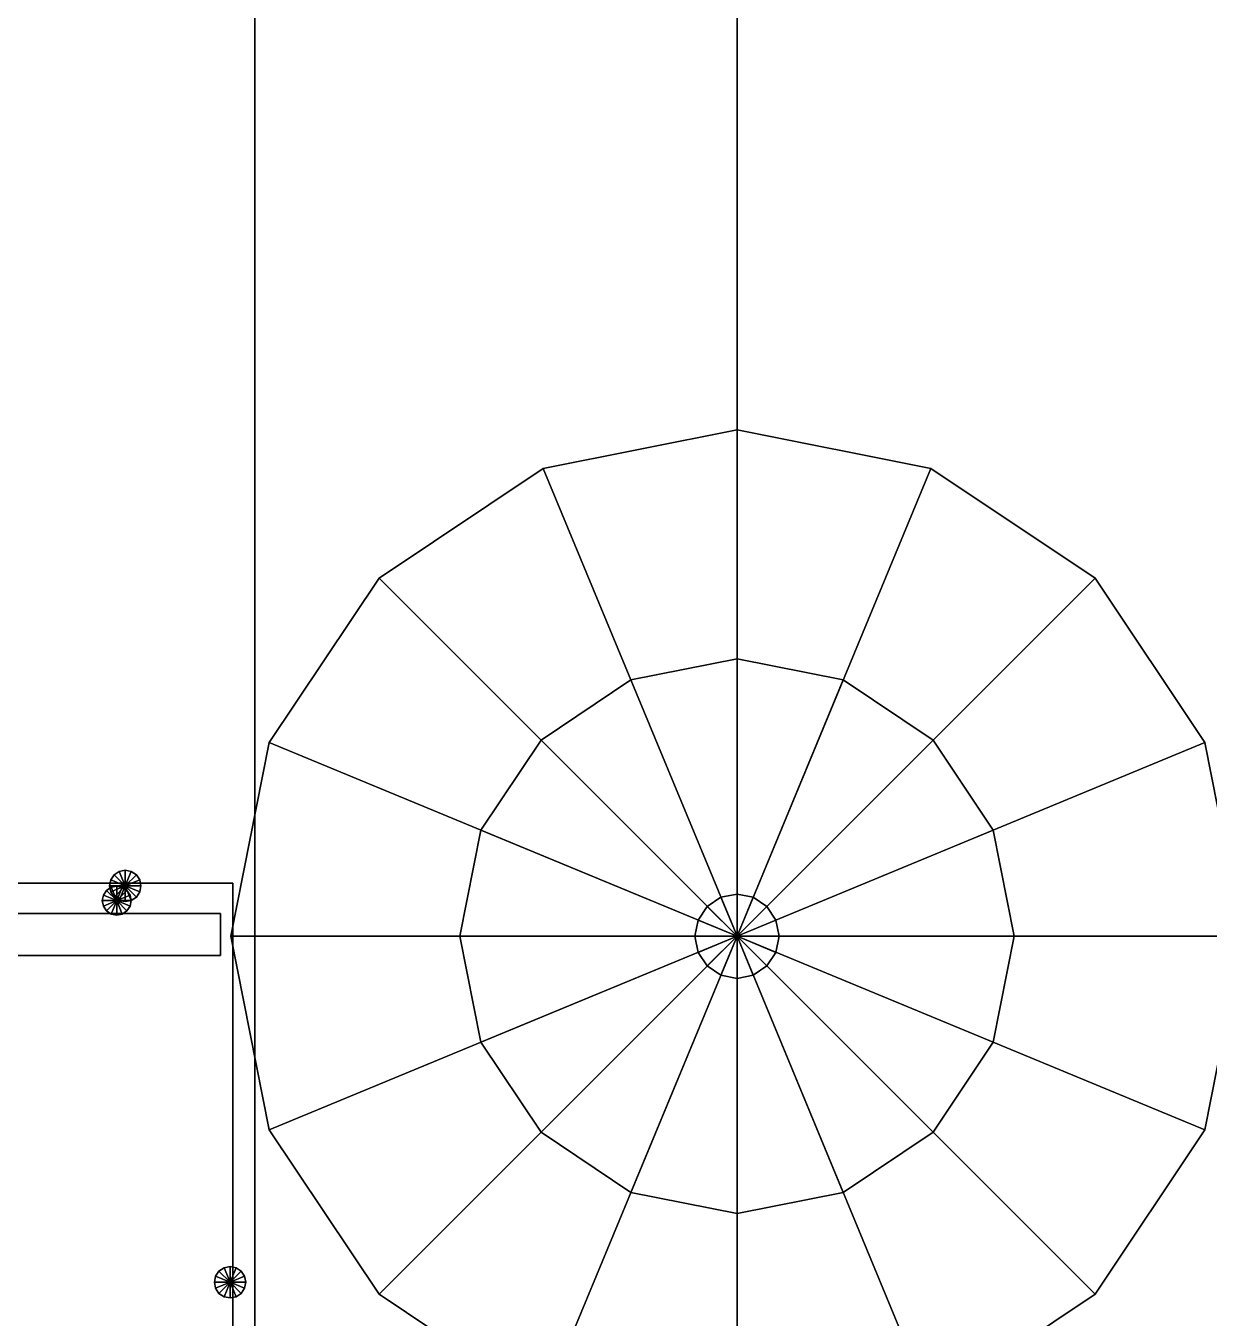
# Model space of a CAD drawing. Header units: millimetres. Extents: x -8000 to 18500, y -500 to 32500.
# Drawn here: x 4610 to 5592, y 2783 to 3855 of the extents above; entities that cross this region are included whole.
import ezdxf

# ---------------------------------------------------------------- set-up
doc = ezdxf.new("R2010")
doc.units = ezdxf.units.MM
for name, color, linetype in [('3D-COLUMNS', 7, 'Continuous'), ('3D-FINISH', 7, 'Continuous'), ('3D-FURNITURE', 7, 'Continuous'), ('3D-ROOF', 7, 'Continuous'), ('3D-SLABS', 7, 'Continuous')]:
    doc.layers.add(name, color=color, linetype=linetype)

msp = doc.modelspace()

# ---------------------------------------------------------------- linework, layer by layer
at = {"layer": '3D-COLUMNS', "color": 7}
for points in [[(4800, 0, 3600), (4800, 10000, 3600), (5200, 10000, 3600), (5200, 0, 3600)], [(4800, 0, 3600), (4800, 0, 3800), (4800, 10000, 3800), (4800, 10000, 3600)], [(4800, 0, 3800), (5200, 0, 3800), (5200, 10000, 3800), (4800, 10000, 3800)], [(5200, 0, 3600), (5200, 10000, 3600), (5200, 10000, 3800), (5200, 0, 3800)]]:
    msp.add_3dface(points, dxfattribs=at)
at = {"layer": '3D-FINISH', "color": 7}
for points in [[(200, 200, 590), (200, 9800, 590), (9800, 9800, 590), (9800, 200, 590)], [(200, 200, 600), (9800, 200, 600), (9800, 9800, 600), (200, 9800, 600)], [(200, 200, 3990), (200, 9800, 3990), (9800, 9800, 3990), (9800, 200, 3990)], [(200, 200, 4000), (9800, 200, 4000), (9800, 9800, 4000), (200, 9800, 4000)]]:
    msp.add_3dface(points, dxfattribs=at)
at = {"layer": '3D-FURNITURE', "color": 7}
for points in [[(5200, 3520, 1298), (5039.3, 3488, 1298), (5039.3, 3488, 1330), (5200, 3520, 1330)], [(5200, 3100, 1330), (5200, 3520, 1330), (5039.3, 3488, 1330), (5200, 3100, 1330)], [(5200, 3100, 1298), (5039.3, 3488, 1298), (5200, 3520, 1298), (5200, 3100, 1298)], [(5360.7, 3488, 1298), (5200, 3520, 1298), (5200, 3520, 1330), (5360.7, 3488, 1330)], [(5200, 3100, 1330), (5360.7, 3488, 1330), (5200, 3520, 1330), (5200, 3100, 1330)], [(5200, 3100, 1298), (5200, 3520, 1298), (5360.7, 3488, 1298), (5200, 3100, 1298)], [(5039.3, 3488, 1298), (4903, 3397, 1298), (4903, 3397, 1330), (5039.3, 3488, 1330)], [(5200, 3100, 1330), (5039.3, 3488, 1330), (4903, 3397, 1330), (5200, 3100, 1330)], [(5200, 3100, 1298), (4903, 3397, 1298), (5039.3, 3488, 1298), (5200, 3100, 1298)], [(5200, 3100, 1330), (5497, 3397, 1330), (5360.7, 3488, 1330), (5200, 3100, 1330)], [(5200, 3100, 1298), (5360.7, 3488, 1298), (5497, 3397, 1298), (5200, 3100, 1298)], [(5497, 3397, 1298), (5360.7, 3488, 1298), (5360.7, 3488, 1330), (5497, 3397, 1330)], [(4903, 3397, 1298), (4812, 3260.7, 1298), (4812, 3260.7, 1330), (4903, 3397, 1330)], [(5200, 3100, 1330), (4903, 3397, 1330), (4812, 3260.7, 1330), (5200, 3100, 1330)], [(5200, 3100, 1298), (4812, 3260.7, 1298), (4903, 3397, 1298), (5200, 3100, 1298)], [(5200, 3100, 1330), (5588, 3260.7, 1330), (5497, 3397, 1330), (5200, 3100, 1330)], [(5200, 3100, 1298), (5497, 3397, 1298), (5588, 3260.7, 1298), (5200, 3100, 1298)], [(5588, 3260.7, 1298), (5497, 3397, 1298), (5497, 3397, 1330), (5588, 3260.7, 1330)], [(5200, 3330, 600), (5112, 3312.5, 600), (5112, 3312.5, 618), (5200, 3330, 618)], [(5200, 3100, 618), (5200, 3330, 618), (5112, 3312.5, 618), (5200, 3100, 618)], [(5200, 3100, 600), (5112, 3312.5, 600), (5200, 3330, 600), (5200, 3100, 600)], [(5288, 3312.5, 600), (5200, 3330, 600), (5200, 3330, 618), (5288, 3312.5, 618)], [(5200, 3100, 618), (5288, 3312.5, 618), (5200, 3330, 618), (5200, 3100, 618)], [(5200, 3100, 600), (5200, 3330, 600), (5288, 3312.5, 600), (5200, 3100, 600)], [(5112, 3312.5, 600), (5037.4, 3262.6, 600), (5037.4, 3262.6, 618), (5112, 3312.5, 618)], [(5200, 3100, 618), (5112, 3312.5, 618), (5037.4, 3262.6, 618), (5200, 3100, 618)], [(5200, 3100, 600), (5037.4, 3262.6, 600), (5112, 3312.5, 600), (5200, 3100, 600)], [(5200, 3100, 618), (5362.6, 3262.6, 618), (5288, 3312.5, 618), (5200, 3100, 618)], [(5200, 3100, 600), (5288, 3312.5, 600), (5362.6, 3262.6, 600), (5200, 3100, 600)], [(5362.6, 3262.6, 600), (5288, 3312.5, 600), (5288, 3312.5, 618), (5362.6, 3262.6, 618)], [(4812, 3260.7, 1298), (4780, 3100, 1298), (4780, 3100, 1330), (4812, 3260.7, 1330)], [(5200, 3100, 1330), (4812, 3260.7, 1330), (4780, 3100, 1330), (5200, 3100, 1330)], [(5200, 3100, 1298), (4780, 3100, 1298), (4812, 3260.7, 1298), (5200, 3100, 1298)], [(5037.4, 3262.6, 600), (4987.5, 3188, 600), (4987.5, 3188, 618), (5037.4, 3262.6, 618)], [(5200, 3100, 618), (5037.4, 3262.6, 618), (4987.5, 3188, 618), (5200, 3100, 618)], [(5200, 3100, 600), (4987.5, 3188, 600), (5037.4, 3262.6, 600), (5200, 3100, 600)], [(5200, 3100, 618), (5412.5, 3188, 618), (5362.6, 3262.6, 618), (5200, 3100, 618)], [(5200, 3100, 600), (5362.6, 3262.6, 600), (5412.5, 3188, 600), (5200, 3100, 600)], [(5200, 3100, 1330), (5620, 3100, 1330), (5588, 3260.7, 1330), (5200, 3100, 1330)], [(5200, 3100, 1298), (5588, 3260.7, 1298), (5620, 3100, 1298), (5200, 3100, 1298)], [(5412.5, 3188, 600), (5362.6, 3262.6, 600), (5362.6, 3262.6, 618), (5412.5, 3188, 618)], [(5620, 3100, 1298), (5588, 3260.7, 1298), (5588, 3260.7, 1330), (5620, 3100, 1330)], [(4987.5, 3188, 600), (4970, 3100, 600), (4970, 3100, 618), (4987.5, 3188, 618)], [(5200, 3100, 618), (4987.5, 3188, 618), (4970, 3100, 618), (5200, 3100, 618)], [(5200, 3100, 600), (4970, 3100, 600), (4987.5, 3188, 600), (5200, 3100, 600)], [(5200, 3100, 618), (5430, 3100, 618), (5412.5, 3188, 618), (5200, 3100, 618)], [(5200, 3100, 600), (5412.5, 3188, 600), (5430, 3100, 600), (5200, 3100, 600)], [(5430, 3100, 600), (5412.5, 3188, 600), (5412.5, 3188, 618), (5430, 3100, 618)], [(4687.5, 3153.7, 600), (4683.3, 3150.9, 600), (4683.3, 3150.9, 1030), (4687.5, 3153.7, 1030)], [(4692.5, 3141.7, 1030), (4687.5, 3153.7, 1030), (4683.3, 3150.9, 1030), (4692.5, 3141.7, 1030)], [(4692.5, 3141.7, 600), (4683.3, 3150.9, 600), (4687.5, 3153.7, 600), (4692.5, 3141.7, 600)], [(4692.5, 3154.7, 600), (4687.5, 3153.7, 600), (4687.5, 3153.7, 1030), (4692.5, 3154.7, 1030)], [(4692.5, 3141.7, 1030), (4692.5, 3154.7, 1030), (4687.5, 3153.7, 1030), (4692.5, 3141.7, 1030)], [(4692.5, 3141.7, 600), (4687.5, 3153.7, 600), (4692.5, 3154.7, 600), (4692.5, 3141.7, 600)], [(4697.5, 3153.7, 600), (4692.5, 3154.7, 600), (4692.5, 3154.7, 1030), (4697.5, 3153.7, 1030)], [(4692.5, 3141.7, 1030), (4697.5, 3153.7, 1030), (4692.5, 3154.7, 1030), (4692.5, 3141.7, 1030)], [(4692.5, 3141.7, 600), (4692.5, 3154.7, 600), (4697.5, 3153.7, 600), (4692.5, 3141.7, 600)], [(4692.5, 3141.7, 1030), (4701.7, 3150.9, 1030), (4697.5, 3153.7, 1030), (4692.5, 3141.7, 1030)], [(4692.5, 3141.7, 600), (4697.5, 3153.7, 600), (4701.7, 3150.9, 600), (4692.5, 3141.7, 600)], [(4701.7, 3150.9, 600), (4697.5, 3153.7, 600), (4697.5, 3153.7, 1030), (4701.7, 3150.9, 1030)], [(4361.6, 2723.9, 1010), (4361.6, 3143.9, 1010), (4781.6, 3143.9, 1010), (4781.6, 2723.9, 1010)], [(4361.6, 3143.9, 1010), (4361.6, 3143.9, 1050), (4781.6, 3143.9, 1050), (4781.6, 3143.9, 1010)], [(4361.6, 2723.9, 1050), (4781.6, 2723.9, 1050), (4781.6, 3143.9, 1050), (4361.6, 3143.9, 1050)], [(4680.8, 3140.6, 1030), (4676.9, 3138, 1030), (4676.9, 3138, 1380), (4680.8, 3140.6, 1380)], [(4685.4, 3129.5, 1380), (4680.8, 3140.6, 1380), (4676.9, 3138, 1380), (4685.4, 3129.5, 1380)], [(4685.4, 3129.5, 1030), (4676.9, 3138, 1030), (4680.8, 3140.6, 1030), (4685.4, 3129.5, 1030)], [(4680.5, 3146.7, 600), (4679.5, 3141.7, 600), (4679.5, 3141.7, 1030), (4680.5, 3146.7, 1030)], [(4692.5, 3141.7, 1030), (4680.5, 3146.7, 1030), (4679.5, 3141.7, 1030), (4692.5, 3141.7, 1030)], [(4692.5, 3141.7, 600), (4679.5, 3141.7, 600), (4680.5, 3146.7, 600), (4692.5, 3141.7, 600)], [(4679.5, 3141.7, 600), (4680.5, 3136.7, 600), (4680.5, 3136.7, 1030), (4679.5, 3141.7, 1030)], [(4692.5, 3141.7, 1030), (4679.5, 3141.7, 1030), (4680.5, 3136.7, 1030), (4692.5, 3141.7, 1030)], [(4692.5, 3141.7, 600), (4680.5, 3136.7, 600), (4679.5, 3141.7, 600), (4692.5, 3141.7, 600)], [(4683.3, 3150.9, 600), (4680.5, 3146.7, 600), (4680.5, 3146.7, 1030), (4683.3, 3150.9, 1030)], [(4692.5, 3141.7, 1030), (4683.3, 3150.9, 1030), (4680.5, 3146.7, 1030), (4692.5, 3141.7, 1030)], [(4692.5, 3141.7, 600), (4680.5, 3146.7, 600), (4683.3, 3150.9, 600), (4692.5, 3141.7, 600)], [(4692.5, 3141.7, 1030), (4680.5, 3136.7, 1030), (4683.3, 3132.5, 1030), (4692.5, 3141.7, 1030)], [(4692.5, 3141.7, 600), (4683.3, 3132.5, 600), (4680.5, 3136.7, 600), (4692.5, 3141.7, 600)], [(4685.4, 3141.5, 1030), (4680.8, 3140.6, 1030), (4680.8, 3140.6, 1380), (4685.4, 3141.5, 1380)], [(4685.4, 3129.5, 1380), (4685.4, 3141.5, 1380), (4680.8, 3140.6, 1380), (4685.4, 3129.5, 1380)], [(4685.4, 3129.5, 1030), (4680.8, 3140.6, 1030), (4685.4, 3141.5, 1030), (4685.4, 3129.5, 1030)], [(4692.5, 3141.7, 1030), (4683.3, 3132.5, 1030), (4687.5, 3129.7, 1030), (4692.5, 3141.7, 1030)], [(4692.5, 3141.7, 600), (4687.5, 3129.7, 600), (4683.3, 3132.5, 600), (4692.5, 3141.7, 600)], [(4690, 3140.6, 1030), (4685.4, 3141.5, 1030), (4685.4, 3141.5, 1380), (4690, 3140.6, 1380)], [(4685.4, 3129.5, 1380), (4690, 3140.6, 1380), (4685.4, 3141.5, 1380), (4685.4, 3129.5, 1380)], [(4685.4, 3129.5, 1030), (4685.4, 3141.5, 1030), (4690, 3140.6, 1030), (4685.4, 3129.5, 1030)], [(4685.4, 3129.5, 1380), (4693.9, 3138, 1380), (4690, 3140.6, 1380), (4685.4, 3129.5, 1380)], [(4685.4, 3129.5, 1030), (4690, 3140.6, 1030), (4693.9, 3138, 1030), (4685.4, 3129.5, 1030)], [(4692.5, 3141.7, 1030), (4687.5, 3129.7, 1030), (4692.5, 3128.7, 1030), (4692.5, 3141.7, 1030)], [(4692.5, 3141.7, 600), (4692.5, 3128.7, 600), (4687.5, 3129.7, 600), (4692.5, 3141.7, 600)], [(4693.9, 3138, 1030), (4690, 3140.6, 1030), (4690, 3140.6, 1380), (4693.9, 3138, 1380)], [(4692.5, 3141.7, 1030), (4704.5, 3146.7, 1030), (4701.7, 3150.9, 1030), (4692.5, 3141.7, 1030)], [(4692.5, 3141.7, 600), (4701.7, 3150.9, 600), (4704.5, 3146.7, 600), (4692.5, 3141.7, 600)], [(4692.5, 3141.7, 1030), (4705.5, 3141.7, 1030), (4704.5, 3146.7, 1030), (4692.5, 3141.7, 1030)], [(4692.5, 3141.7, 600), (4704.5, 3146.7, 600), (4705.5, 3141.7, 600), (4692.5, 3141.7, 600)], [(4692.5, 3141.7, 1030), (4692.5, 3128.7, 1030), (4697.5, 3129.7, 1030), (4692.5, 3141.7, 1030)], [(4692.5, 3141.7, 600), (4697.5, 3129.7, 600), (4692.5, 3128.7, 600), (4692.5, 3141.7, 600)], [(4692.5, 3141.7, 1030), (4697.5, 3129.7, 1030), (4701.7, 3132.5, 1030), (4692.5, 3141.7, 1030)], [(4692.5, 3141.7, 600), (4701.7, 3132.5, 600), (4697.5, 3129.7, 600), (4692.5, 3141.7, 600)], [(4692.5, 3141.7, 1030), (4701.7, 3132.5, 1030), (4704.5, 3136.7, 1030), (4692.5, 3141.7, 1030)], [(4692.5, 3141.7, 600), (4704.5, 3136.7, 600), (4701.7, 3132.5, 600), (4692.5, 3141.7, 600)], [(4692.5, 3141.7, 1030), (4704.5, 3136.7, 1030), (4705.5, 3141.7, 1030), (4692.5, 3141.7, 1030)], [(4692.5, 3141.7, 600), (4705.5, 3141.7, 600), (4704.5, 3136.7, 600), (4692.5, 3141.7, 600)], [(4704.5, 3146.7, 600), (4701.7, 3150.9, 600), (4701.7, 3150.9, 1030), (4704.5, 3146.7, 1030)], [(4705.5, 3141.7, 600), (4704.5, 3146.7, 600), (4704.5, 3146.7, 1030), (4705.5, 3141.7, 1030)], [(4704.5, 3136.7, 600), (4705.5, 3141.7, 600), (4705.5, 3141.7, 1030), (4704.5, 3136.7, 1030)], [(4781.6, 2723.9, 1010), (4781.6, 3143.9, 1010), (4781.6, 3143.9, 1050), (4781.6, 2723.9, 1050)], [(4674.3, 3134.1, 1030), (4673.4, 3129.5, 1030), (4673.4, 3129.5, 1380), (4674.3, 3134.1, 1380)], [(4685.4, 3129.5, 1380), (4674.3, 3134.1, 1380), (4673.4, 3129.5, 1380), (4685.4, 3129.5, 1380)], [(4685.4, 3129.5, 1030), (4673.4, 3129.5, 1030), (4674.3, 3134.1, 1030), (4685.4, 3129.5, 1030)], [(4676.9, 3138, 1030), (4674.3, 3134.1, 1030), (4674.3, 3134.1, 1380), (4676.9, 3138, 1380)], [(4685.4, 3129.5, 1380), (4676.9, 3138, 1380), (4674.3, 3134.1, 1380), (4685.4, 3129.5, 1380)], [(4685.4, 3129.5, 1030), (4674.3, 3134.1, 1030), (4676.9, 3138, 1030), (4685.4, 3129.5, 1030)], [(4680.5, 3136.7, 600), (4683.3, 3132.5, 600), (4683.3, 3132.5, 1030), (4680.5, 3136.7, 1030)], [(4683.3, 3132.5, 600), (4687.5, 3129.7, 600), (4687.5, 3129.7, 1030), (4683.3, 3132.5, 1030)], [(4685.4, 3129.5, 1380), (4696.5, 3134.1, 1380), (4693.9, 3138, 1380), (4685.4, 3129.5, 1380)], [(4685.4, 3129.5, 1030), (4693.9, 3138, 1030), (4696.5, 3134.1, 1030), (4685.4, 3129.5, 1030)], [(4685.4, 3129.5, 1380), (4697.4, 3129.5, 1380), (4696.5, 3134.1, 1380), (4685.4, 3129.5, 1380)], [(4685.4, 3129.5, 1030), (4696.5, 3134.1, 1030), (4697.4, 3129.5, 1030), (4685.4, 3129.5, 1030)], [(4687.5, 3129.7, 600), (4692.5, 3128.7, 600), (4692.5, 3128.7, 1030), (4687.5, 3129.7, 1030)], [(4692.5, 3128.7, 600), (4697.5, 3129.7, 600), (4697.5, 3129.7, 1030), (4692.5, 3128.7, 1030)], [(4696.5, 3134.1, 1030), (4693.9, 3138, 1030), (4693.9, 3138, 1380), (4696.5, 3134.1, 1380)], [(4697.4, 3129.5, 1030), (4696.5, 3134.1, 1030), (4696.5, 3134.1, 1380), (4697.4, 3129.5, 1380)], [(4697.5, 3129.7, 600), (4701.7, 3132.5, 600), (4701.7, 3132.5, 1030), (4697.5, 3129.7, 1030)], [(4701.7, 3132.5, 600), (4704.5, 3136.7, 600), (4704.5, 3136.7, 1030), (4701.7, 3132.5, 1030)], [(5186.6, 3132.3, 618), (5175.3, 3124.7, 618), (5175.3, 3124.7, 1298), (5186.6, 3132.3, 1298)], [(5200, 3100, 1298), (5186.6, 3132.3, 1298), (5175.3, 3124.7, 1298), (5200, 3100, 1298)], [(5200, 3100, 618), (5175.3, 3124.7, 618), (5186.6, 3132.3, 618), (5200, 3100, 618)], [(5200, 3135, 618), (5186.6, 3132.3, 618), (5186.6, 3132.3, 1298), (5200, 3135, 1298)], [(5200, 3100, 1298), (5200, 3135, 1298), (5186.6, 3132.3, 1298), (5200, 3100, 1298)], [(5200, 3100, 618), (5186.6, 3132.3, 618), (5200, 3135, 618), (5200, 3100, 618)], [(5213.4, 3132.3, 618), (5200, 3135, 618), (5200, 3135, 1298), (5213.4, 3132.3, 1298)], [(5200, 3100, 1298), (5213.4, 3132.3, 1298), (5200, 3135, 1298), (5200, 3100, 1298)], [(5200, 3100, 618), (5200, 3135, 618), (5213.4, 3132.3, 618), (5200, 3100, 618)], [(5200, 3100, 1298), (5224.7, 3124.7, 1298), (5213.4, 3132.3, 1298), (5200, 3100, 1298)], [(5200, 3100, 618), (5213.4, 3132.3, 618), (5224.7, 3124.7, 618), (5200, 3100, 618)], [(5224.7, 3124.7, 618), (5213.4, 3132.3, 618), (5213.4, 3132.3, 1298), (5224.7, 3124.7, 1298)], [(4371.6, 3083.9, 1300), (4371.6, 3118.9, 1300), (4771.6, 3118.9, 1300), (4771.6, 3083.9, 1300)], [(4371.6, 3118.9, 1300), (4371.6, 3118.9, 1390), (4771.6, 3118.9, 1390), (4771.6, 3118.9, 1300)], [(4371.6, 3083.9, 1390), (4771.6, 3083.9, 1390), (4771.6, 3118.9, 1390), (4371.6, 3118.9, 1390)], [(4673.4, 3129.5, 1030), (4674.3, 3124.9, 1030), (4674.3, 3124.9, 1380), (4673.4, 3129.5, 1380)], [(4685.4, 3129.5, 1380), (4673.4, 3129.5, 1380), (4674.3, 3124.9, 1380), (4685.4, 3129.5, 1380)], [(4685.4, 3129.5, 1030), (4674.3, 3124.9, 1030), (4673.4, 3129.5, 1030), (4685.4, 3129.5, 1030)], [(4685.4, 3129.5, 1380), (4674.3, 3124.9, 1380), (4676.9, 3121, 1380), (4685.4, 3129.5, 1380)], [(4685.4, 3129.5, 1030), (4676.9, 3121, 1030), (4674.3, 3124.9, 1030), (4685.4, 3129.5, 1030)], [(4674.3, 3124.9, 1030), (4676.9, 3121, 1030), (4676.9, 3121, 1380), (4674.3, 3124.9, 1380)], [(4685.4, 3129.5, 1380), (4676.9, 3121, 1380), (4680.8, 3118.4, 1380), (4685.4, 3129.5, 1380)], [(4685.4, 3129.5, 1030), (4680.8, 3118.4, 1030), (4676.9, 3121, 1030), (4685.4, 3129.5, 1030)], [(4676.9, 3121, 1030), (4680.8, 3118.4, 1030), (4680.8, 3118.4, 1380), (4676.9, 3121, 1380)], [(4685.4, 3129.5, 1380), (4680.8, 3118.4, 1380), (4685.4, 3117.5, 1380), (4685.4, 3129.5, 1380)], [(4685.4, 3129.5, 1030), (4685.4, 3117.5, 1030), (4680.8, 3118.4, 1030), (4685.4, 3129.5, 1030)], [(4685.4, 3129.5, 1380), (4685.4, 3117.5, 1380), (4690, 3118.4, 1380), (4685.4, 3129.5, 1380)], [(4685.4, 3129.5, 1030), (4690, 3118.4, 1030), (4685.4, 3117.5, 1030), (4685.4, 3129.5, 1030)], [(4685.4, 3129.5, 1380), (4690, 3118.4, 1380), (4693.9, 3121, 1380), (4685.4, 3129.5, 1380)], [(4685.4, 3129.5, 1030), (4693.9, 3121, 1030), (4690, 3118.4, 1030), (4685.4, 3129.5, 1030)], [(4685.4, 3129.5, 1380), (4693.9, 3121, 1380), (4696.5, 3124.9, 1380), (4685.4, 3129.5, 1380)], [(4685.4, 3129.5, 1030), (4696.5, 3124.9, 1030), (4693.9, 3121, 1030), (4685.4, 3129.5, 1030)], [(4685.4, 3129.5, 1380), (4696.5, 3124.9, 1380), (4697.4, 3129.5, 1380), (4685.4, 3129.5, 1380)], [(4685.4, 3129.5, 1030), (4697.4, 3129.5, 1030), (4696.5, 3124.9, 1030), (4685.4, 3129.5, 1030)], [(4690, 3118.4, 1030), (4693.9, 3121, 1030), (4693.9, 3121, 1380), (4690, 3118.4, 1380)], [(4693.9, 3121, 1030), (4696.5, 3124.9, 1030), (4696.5, 3124.9, 1380), (4693.9, 3121, 1380)], [(4696.5, 3124.9, 1030), (4697.4, 3129.5, 1030), (4697.4, 3129.5, 1380), (4696.5, 3124.9, 1380)], [(4771.6, 3083.9, 1300), (4771.6, 3118.9, 1300), (4771.6, 3118.9, 1390), (4771.6, 3083.9, 1390)], [(5175.3, 3124.7, 618), (5167.7, 3113.4, 618), (5167.7, 3113.4, 1298), (5175.3, 3124.7, 1298)], [(5200, 3100, 1298), (5175.3, 3124.7, 1298), (5167.7, 3113.4, 1298), (5200, 3100, 1298)], [(5200, 3100, 618), (5167.7, 3113.4, 618), (5175.3, 3124.7, 618), (5200, 3100, 618)], [(5200, 3100, 1298), (5232.3, 3113.4, 1298), (5224.7, 3124.7, 1298), (5200, 3100, 1298)], [(5200, 3100, 618), (5224.7, 3124.7, 618), (5232.3, 3113.4, 618), (5200, 3100, 618)], [(5232.3, 3113.4, 618), (5224.7, 3124.7, 618), (5224.7, 3124.7, 1298), (5232.3, 3113.4, 1298)], [(4680.8, 3118.4, 1030), (4685.4, 3117.5, 1030), (4685.4, 3117.5, 1380), (4680.8, 3118.4, 1380)], [(4685.4, 3117.5, 1030), (4690, 3118.4, 1030), (4690, 3118.4, 1380), (4685.4, 3117.5, 1380)], [(5167.7, 3113.4, 618), (5165, 3100, 618), (5165, 3100, 1298), (5167.7, 3113.4, 1298)], [(5200, 3100, 1298), (5167.7, 3113.4, 1298), (5165, 3100, 1298), (5200, 3100, 1298)], [(5200, 3100, 618), (5165, 3100, 618), (5167.7, 3113.4, 618), (5200, 3100, 618)], [(5200, 3100, 1298), (5235, 3100, 1298), (5232.3, 3113.4, 1298), (5200, 3100, 1298)], [(5200, 3100, 618), (5232.3, 3113.4, 618), (5235, 3100, 618), (5200, 3100, 618)], [(5235, 3100, 618), (5232.3, 3113.4, 618), (5232.3, 3113.4, 1298), (5235, 3100, 1298)], [(4780, 3100, 1298), (4812, 2939.3, 1298), (4812, 2939.3, 1330), (4780, 3100, 1330)], [(5200, 3100, 1330), (4780, 3100, 1330), (4812, 2939.3, 1330), (5200, 3100, 1330)], [(5200, 3100, 1298), (4812, 2939.3, 1298), (4780, 3100, 1298), (5200, 3100, 1298)], [(5200, 3100, 1330), (4812, 2939.3, 1330), (4903, 2803, 1330), (5200, 3100, 1330)], [(5200, 3100, 1298), (4903, 2803, 1298), (4812, 2939.3, 1298), (5200, 3100, 1298)], [(5200, 3100, 1330), (4903, 2803, 1330), (5039.3, 2712, 1330), (5200, 3100, 1330)], [(5200, 3100, 1298), (5039.3, 2712, 1298), (4903, 2803, 1298), (5200, 3100, 1298)], [(4970, 3100, 600), (4987.5, 3012, 600), (4987.5, 3012, 618), (4970, 3100, 618)], [(5200, 3100, 618), (4970, 3100, 618), (4987.5, 3012, 618), (5200, 3100, 618)], [(5200, 3100, 600), (4987.5, 3012, 600), (4970, 3100, 600), (5200, 3100, 600)], [(5200, 3100, 618), (4987.5, 3012, 618), (5037.4, 2937.4, 618), (5200, 3100, 618)], [(5200, 3100, 600), (5037.4, 2937.4, 600), (4987.5, 3012, 600), (5200, 3100, 600)], [(5200, 3100, 618), (5037.4, 2937.4, 618), (5112, 2887.5, 618), (5200, 3100, 618)], [(5200, 3100, 600), (5112, 2887.5, 600), (5037.4, 2937.4, 600), (5200, 3100, 600)], [(5200, 3100, 1330), (5039.3, 2712, 1330), (5200, 2680, 1330), (5200, 3100, 1330)], [(5200, 3100, 1298), (5200, 2680, 1298), (5039.3, 2712, 1298), (5200, 3100, 1298)], [(5200, 3100, 618), (5112, 2887.5, 618), (5200, 2870, 618), (5200, 3100, 618)], [(5200, 3100, 600), (5200, 2870, 600), (5112, 2887.5, 600), (5200, 3100, 600)], [(5165, 3100, 618), (5167.7, 3086.6, 618), (5167.7, 3086.6, 1298), (5165, 3100, 1298)], [(5200, 3100, 1298), (5165, 3100, 1298), (5167.7, 3086.6, 1298), (5200, 3100, 1298)], [(5200, 3100, 618), (5167.7, 3086.6, 618), (5165, 3100, 618), (5200, 3100, 618)], [(5200, 3100, 1298), (5167.7, 3086.6, 1298), (5175.3, 3075.3, 1298), (5200, 3100, 1298)], [(5200, 3100, 618), (5175.3, 3075.3, 618), (5167.7, 3086.6, 618), (5200, 3100, 618)], [(5200, 3100, 1298), (5175.3, 3075.3, 1298), (5186.6, 3067.7, 1298), (5200, 3100, 1298)], [(5200, 3100, 618), (5186.6, 3067.7, 618), (5175.3, 3075.3, 618), (5200, 3100, 618)], [(5200, 3100, 1298), (5186.6, 3067.7, 1298), (5200, 3065, 1298), (5200, 3100, 1298)], [(5200, 3100, 618), (5200, 3065, 618), (5186.6, 3067.7, 618), (5200, 3100, 618)], [(5200, 3100, 618), (5200, 2870, 618), (5288, 2887.5, 618), (5200, 3100, 618)], [(5200, 3100, 600), (5288, 2887.5, 600), (5200, 2870, 600), (5200, 3100, 600)], [(5200, 3100, 618), (5288, 2887.5, 618), (5362.6, 2937.4, 618), (5200, 3100, 618)], [(5200, 3100, 600), (5362.6, 2937.4, 600), (5288, 2887.5, 600), (5200, 3100, 600)], [(5200, 3100, 618), (5362.6, 2937.4, 618), (5412.5, 3012, 618), (5200, 3100, 618)], [(5200, 3100, 600), (5412.5, 3012, 600), (5362.6, 2937.4, 600), (5200, 3100, 600)], [(5200, 3100, 618), (5412.5, 3012, 618), (5430, 3100, 618), (5200, 3100, 618)], [(5200, 3100, 600), (5430, 3100, 600), (5412.5, 3012, 600), (5200, 3100, 600)], [(5200, 3100, 1298), (5200, 3065, 1298), (5213.4, 3067.7, 1298), (5200, 3100, 1298)], [(5200, 3100, 618), (5213.4, 3067.7, 618), (5200, 3065, 618), (5200, 3100, 618)], [(5200, 3100, 1298), (5213.4, 3067.7, 1298), (5224.7, 3075.3, 1298), (5200, 3100, 1298)], [(5200, 3100, 618), (5224.7, 3075.3, 618), (5213.4, 3067.7, 618), (5200, 3100, 618)], [(5200, 3100, 1298), (5224.7, 3075.3, 1298), (5232.3, 3086.6, 1298), (5200, 3100, 1298)], [(5200, 3100, 618), (5232.3, 3086.6, 618), (5224.7, 3075.3, 618), (5200, 3100, 618)], [(5200, 3100, 1298), (5232.3, 3086.6, 1298), (5235, 3100, 1298), (5200, 3100, 1298)], [(5200, 3100, 618), (5235, 3100, 618), (5232.3, 3086.6, 618), (5200, 3100, 618)], [(5200, 3100, 1330), (5200, 2680, 1330), (5360.7, 2712, 1330), (5200, 3100, 1330)], [(5200, 3100, 1298), (5360.7, 2712, 1298), (5200, 2680, 1298), (5200, 3100, 1298)], [(5200, 3100, 1330), (5360.7, 2712, 1330), (5497, 2803, 1330), (5200, 3100, 1330)], [(5200, 3100, 1298), (5497, 2803, 1298), (5360.7, 2712, 1298), (5200, 3100, 1298)], [(5200, 3100, 1330), (5497, 2803, 1330), (5588, 2939.3, 1330), (5200, 3100, 1330)], [(5200, 3100, 1298), (5588, 2939.3, 1298), (5497, 2803, 1298), (5200, 3100, 1298)], [(5200, 3100, 1330), (5588, 2939.3, 1330), (5620, 3100, 1330), (5200, 3100, 1330)], [(5200, 3100, 1298), (5620, 3100, 1298), (5588, 2939.3, 1298), (5200, 3100, 1298)], [(5232.3, 3086.6, 618), (5235, 3100, 618), (5235, 3100, 1298), (5232.3, 3086.6, 1298)], [(5412.5, 3012, 600), (5430, 3100, 600), (5430, 3100, 618), (5412.5, 3012, 618)], [(5588, 2939.3, 1298), (5620, 3100, 1298), (5620, 3100, 1330), (5588, 2939.3, 1330)], [(4371.6, 3083.9, 1300), (4771.6, 3083.9, 1300), (4771.6, 3083.9, 1390), (4371.6, 3083.9, 1390)], [(5167.7, 3086.6, 618), (5175.3, 3075.3, 618), (5175.3, 3075.3, 1298), (5167.7, 3086.6, 1298)], [(5224.7, 3075.3, 618), (5232.3, 3086.6, 618), (5232.3, 3086.6, 1298), (5224.7, 3075.3, 1298)], [(5175.3, 3075.3, 618), (5186.6, 3067.7, 618), (5186.6, 3067.7, 1298), (5175.3, 3075.3, 1298)], [(5186.6, 3067.7, 618), (5200, 3065, 618), (5200, 3065, 1298), (5186.6, 3067.7, 1298)], [(5200, 3065, 618), (5213.4, 3067.7, 618), (5213.4, 3067.7, 1298), (5200, 3065, 1298)], [(5213.4, 3067.7, 618), (5224.7, 3075.3, 618), (5224.7, 3075.3, 1298), (5213.4, 3067.7, 1298)], [(4987.5, 3012, 600), (5037.4, 2937.4, 600), (5037.4, 2937.4, 618), (4987.5, 3012, 618)], [(5362.6, 2937.4, 600), (5412.5, 3012, 600), (5412.5, 3012, 618), (5362.6, 2937.4, 618)], [(4812, 2939.3, 1298), (4903, 2803, 1298), (4903, 2803, 1330), (4812, 2939.3, 1330)], [(5037.4, 2937.4, 600), (5112, 2887.5, 600), (5112, 2887.5, 618), (5037.4, 2937.4, 618)], [(5288, 2887.5, 600), (5362.6, 2937.4, 600), (5362.6, 2937.4, 618), (5288, 2887.5, 618)], [(5497, 2803, 1298), (5588, 2939.3, 1298), (5588, 2939.3, 1330), (5497, 2803, 1330)], [(5112, 2887.5, 600), (5200, 2870, 600), (5200, 2870, 618), (5112, 2887.5, 618)], [(5200, 2870, 600), (5288, 2887.5, 600), (5288, 2887.5, 618), (5200, 2870, 618)], [(4770.2, 2822.2, 600), (4767.4, 2818, 600), (4767.4, 2818, 1030), (4770.2, 2822.2, 1030)], [(4779.4, 2813, 1030), (4770.2, 2822.2, 1030), (4767.4, 2818, 1030), (4779.4, 2813, 1030)], [(4779.4, 2813, 600), (4767.4, 2818, 600), (4770.2, 2822.2, 600), (4779.4, 2813, 600)], [(4774.4, 2825, 600), (4770.2, 2822.2, 600), (4770.2, 2822.2, 1030), (4774.4, 2825, 1030)], [(4779.4, 2813, 1030), (4774.4, 2825, 1030), (4770.2, 2822.2, 1030), (4779.4, 2813, 1030)], [(4779.4, 2813, 600), (4770.2, 2822.2, 600), (4774.4, 2825, 600), (4779.4, 2813, 600)], [(4779.4, 2826, 600), (4774.4, 2825, 600), (4774.4, 2825, 1030), (4779.4, 2826, 1030)], [(4779.4, 2813, 1030), (4779.4, 2826, 1030), (4774.4, 2825, 1030), (4779.4, 2813, 1030)], [(4779.4, 2813, 600), (4774.4, 2825, 600), (4779.4, 2826, 600), (4779.4, 2813, 600)], [(4784.4, 2825, 600), (4779.4, 2826, 600), (4779.4, 2826, 1030), (4784.4, 2825, 1030)], [(4779.4, 2813, 1030), (4784.4, 2825, 1030), (4779.4, 2826, 1030), (4779.4, 2813, 1030)], [(4779.4, 2813, 600), (4779.4, 2826, 600), (4784.4, 2825, 600), (4779.4, 2813, 600)], [(4779.4, 2813, 1030), (4788.6, 2822.2, 1030), (4784.4, 2825, 1030), (4779.4, 2813, 1030)], [(4779.4, 2813, 600), (4784.4, 2825, 600), (4788.6, 2822.2, 600), (4779.4, 2813, 600)], [(4779.4, 2813, 1030), (4791.4, 2818, 1030), (4788.6, 2822.2, 1030), (4779.4, 2813, 1030)], [(4779.4, 2813, 600), (4788.6, 2822.2, 600), (4791.4, 2818, 600), (4779.4, 2813, 600)], [(4788.6, 2822.2, 600), (4784.4, 2825, 600), (4784.4, 2825, 1030), (4788.6, 2822.2, 1030)], [(4791.4, 2818, 600), (4788.6, 2822.2, 600), (4788.6, 2822.2, 1030), (4791.4, 2818, 1030)], [(4767.4, 2818, 600), (4766.4, 2813, 600), (4766.4, 2813, 1030), (4767.4, 2818, 1030)], [(4779.4, 2813, 1030), (4767.4, 2818, 1030), (4766.4, 2813, 1030), (4779.4, 2813, 1030)], [(4779.4, 2813, 600), (4766.4, 2813, 600), (4767.4, 2818, 600), (4779.4, 2813, 600)], [(4766.4, 2813, 600), (4767.4, 2808, 600), (4767.4, 2808, 1030), (4766.4, 2813, 1030)], [(4779.4, 2813, 1030), (4766.4, 2813, 1030), (4767.4, 2808, 1030), (4779.4, 2813, 1030)], [(4779.4, 2813, 600), (4767.4, 2808, 600), (4766.4, 2813, 600), (4779.4, 2813, 600)], [(4779.4, 2813, 1030), (4767.4, 2808, 1030), (4770.2, 2803.8, 1030), (4779.4, 2813, 1030)], [(4779.4, 2813, 600), (4770.2, 2803.8, 600), (4767.4, 2808, 600), (4779.4, 2813, 600)], [(4779.4, 2813, 1030), (4770.2, 2803.8, 1030), (4774.4, 2801, 1030), (4779.4, 2813, 1030)], [(4779.4, 2813, 600), (4774.4, 2801, 600), (4770.2, 2803.8, 600), (4779.4, 2813, 600)], [(4779.4, 2813, 1030), (4774.4, 2801, 1030), (4779.4, 2800, 1030), (4779.4, 2813, 1030)], [(4779.4, 2813, 600), (4779.4, 2800, 600), (4774.4, 2801, 600), (4779.4, 2813, 600)], [(4779.4, 2813, 1030), (4792.4, 2813, 1030), (4791.4, 2818, 1030), (4779.4, 2813, 1030)], [(4779.4, 2813, 600), (4791.4, 2818, 600), (4792.4, 2813, 600), (4779.4, 2813, 600)], [(4779.4, 2813, 1030), (4779.4, 2800, 1030), (4784.4, 2801, 1030), (4779.4, 2813, 1030)], [(4779.4, 2813, 600), (4784.4, 2801, 600), (4779.4, 2800, 600), (4779.4, 2813, 600)], [(4779.4, 2813, 1030), (4784.4, 2801, 1030), (4788.6, 2803.8, 1030), (4779.4, 2813, 1030)], [(4779.4, 2813, 600), (4788.6, 2803.8, 600), (4784.4, 2801, 600), (4779.4, 2813, 600)], [(4779.4, 2813, 1030), (4788.6, 2803.8, 1030), (4791.4, 2808, 1030), (4779.4, 2813, 1030)], [(4779.4, 2813, 600), (4791.4, 2808, 600), (4788.6, 2803.8, 600), (4779.4, 2813, 600)], [(4779.4, 2813, 1030), (4791.4, 2808, 1030), (4792.4, 2813, 1030), (4779.4, 2813, 1030)], [(4779.4, 2813, 600), (4792.4, 2813, 600), (4791.4, 2808, 600), (4779.4, 2813, 600)], [(4792.4, 2813, 600), (4791.4, 2818, 600), (4791.4, 2818, 1030), (4792.4, 2813, 1030)], [(4791.4, 2808, 600), (4792.4, 2813, 600), (4792.4, 2813, 1030), (4791.4, 2808, 1030)], [(4767.4, 2808, 600), (4770.2, 2803.8, 600), (4770.2, 2803.8, 1030), (4767.4, 2808, 1030)], [(4770.2, 2803.8, 600), (4774.4, 2801, 600), (4774.4, 2801, 1030), (4770.2, 2803.8, 1030)], [(4774.4, 2801, 600), (4779.4, 2800, 600), (4779.4, 2800, 1030), (4774.4, 2801, 1030)], [(4779.4, 2800, 600), (4784.4, 2801, 600), (4784.4, 2801, 1030), (4779.4, 2800, 1030)], [(4784.4, 2801, 600), (4788.6, 2803.8, 600), (4788.6, 2803.8, 1030), (4784.4, 2801, 1030)], [(4788.6, 2803.8, 600), (4791.4, 2808, 600), (4791.4, 2808, 1030), (4788.6, 2803.8, 1030)], [(4903, 2803, 1298), (5039.3, 2712, 1298), (5039.3, 2712, 1330), (4903, 2803, 1330)], [(5360.7, 2712, 1298), (5497, 2803, 1298), (5497, 2803, 1330), (5360.7, 2712, 1330)]]:
    msp.add_3dface(points, dxfattribs=at)
at = {"layer": '3D-ROOF', "color": 7}
for points in [[(0, 0, 7000), (0, 10000, 7000), (10000, 10000, 7000), (10000, 0, 7000)], [(0, 0, 7200), (10000, 0, 7200), (10000, 10000, 7200), (0, 10000, 7200)]]:
    msp.add_3dface(points, dxfattribs=at)
at = {"layer": '3D-SLABS', "color": 7}
for points in [[(0, 0), (0, 10000), (10000, 10000), (10000, 0)], [(0, 0, 600), (10000, 0, 600), (10000, 10000, 600), (0, 10000, 600)], [(0, 0, 3800), (0, 4000, 3800), (10000, 4000, 3800), (10000, 0, 3800)], [(0, 0, 4000), (10000, 0, 4000), (10000, 4000, 4000), (0, 4000, 4000)]]:
    msp.add_3dface(points, dxfattribs=at)

doc.saveas('drawing.dxf')
